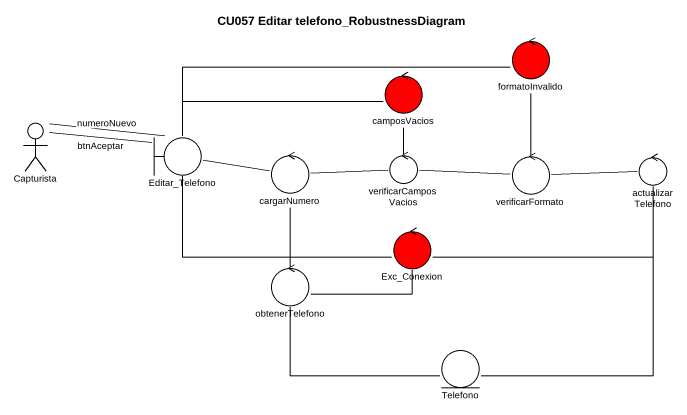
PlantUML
@startuml
title CU057 Editar telefono_RobustnessDiagram
control formatoInvalido #FF0000
control camposVacios #FF0000
actor Capturista
boundary Editar_Telefono
control cargarNumero
control verificarCamposVacios
control verificarFormato
control actualizarTelefono
control Exc_Conexion #FF0000
control obtenerTelefono
entity Telefono
formatoInvalido -left- Editar_Telefono
formatoInvalido -- verificarFormato
camposVacios -left- Editar_Telefono
Capturista -right- Editar_Telefono : numeroNuevo
Capturista -right- Editar_Telefono : btnAceptar
Editar_Telefono -right- cargarNumero
cargarNumero -right- verificarCamposVacios
verificarCamposVacios -up- camposVacios
verificarFormato -left- verificarCamposVacios
verificarFormato -right- actualizarTelefono
actualizarTelefono -- Telefono
Exc_Conexion -left- Editar_Telefono
Exc_Conexion -right- actualizarTelefono
obtenerTelefono -up- cargarNumero
obtenerTelefono -right- Exc_Conexion
Telefono -left- obtenerTelefono
@enduml
